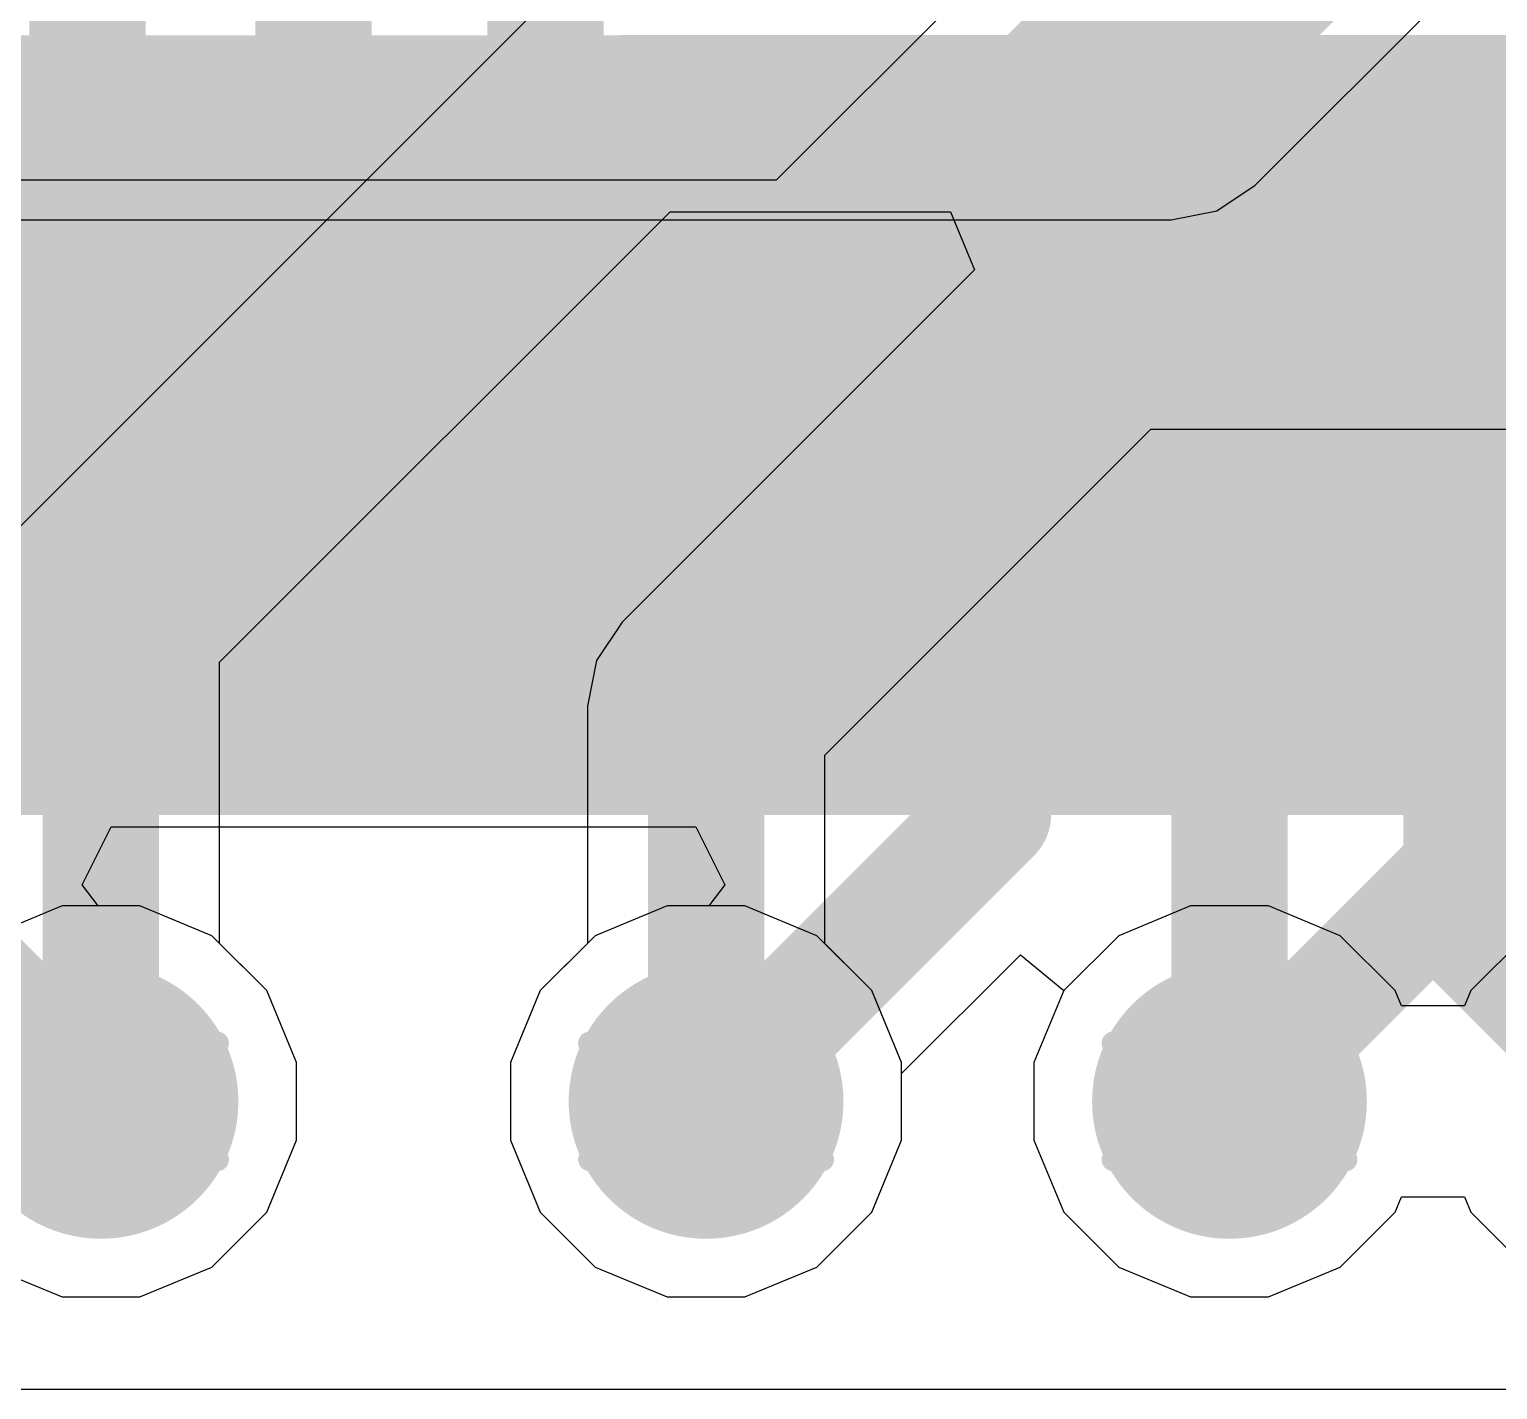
# Model space of a CAD drawing. Header units: inches. Extents: x -4 to 389, y 0 to 108.
# Drawn here: x 15.845 to 19.051, y 30.917 to 33.888 of the extents above; entities that cross this region are included whole.
import ezdxf

# ---------------------------------------------------------------- set-up
doc = ezdxf.new("R2010")
doc.units = ezdxf.units.IN
for name, color, linetype in [('Bottom Layer', 5, 'Continuous'), ('Drill Drawing', 1, 'Continuous'), ('Signal_1', 16, 'Continuous'), ('Signal_2', 76, 'Continuous'), ('Top Layer', 1, 'Continuous'), ('Top Paste', 8, 'Continuous'), ('Top Solder', 216, 'Continuous'), ('Via Holes', 16, 'Continuous')]:
    doc.layers.add(name, color=color, linetype=linetype)

msp = doc.modelspace()

# ---------------------------------------------------------------- hatches: boundary and pattern name
at = {"layer": 'Bottom Layer'}
h = msp.add_hatch(color=5, dxfattribs=at)
edge = h.paths.add_edge_path()
edge.add_arc((16.0015, 31.5468), 0.3, 0, 360)
h = msp.add_hatch(color=5, dxfattribs=at)
edge = h.paths.add_edge_path()
edge.add_arc((17.3228, 31.5468), 0.3, 0, 360)
h = msp.add_hatch(color=5, dxfattribs=at)
edge = h.paths.add_edge_path()
edge.add_arc((18.4658, 31.5468), 0.3, 0, 360)
at = {"layer": 'Signal_1'}
h = msp.add_hatch(color=16, dxfattribs=at)
edge = h.paths.add_edge_path()
edge.add_arc((16.0015, 31.5468), 0.3, 0, 360)
h = msp.add_hatch(color=16, dxfattribs=at)
edge = h.paths.add_edge_path()
edge.add_arc((17.3228, 31.5468), 0.3, 0, 360)
h = msp.add_hatch(color=16, dxfattribs=at)
edge = h.paths.add_edge_path()
edge.add_arc((18.4658, 31.5468), 0.3, 0, 360)
at = {"layer": 'Signal_2'}
h = msp.add_hatch(color=76, dxfattribs=at)
edge = h.paths.add_edge_path()
edge.add_arc((16.0015, 31.5468), 0.3, 0, 360)
h = msp.add_hatch(color=76, dxfattribs=at)
edge = h.paths.add_edge_path()
edge.add_arc((17.3228, 31.5468), 0.3, 0, 360)
h = msp.add_hatch(color=76, dxfattribs=at)
edge = h.paths.add_edge_path()
edge.add_arc((18.4658, 31.5468), 0.3, 0, 360)
at = {"layer": 'Top Layer'}
for points in [[(16.1224, 33.7738), (16.1224, 32.2738), (15.8224, 32.2738), (15.8224, 33.7738)], [(16.6224, 33.7738), (16.6224, 32.2738), (16.3224, 32.2738), (16.3224, 33.7738)], [(17.1224, 33.7738), (17.1224, 32.2738), (16.8224, 32.2738), (16.8224, 33.7738)], [(17.6224, 33.7738), (17.6224, 32.2738), (17.3224, 32.2738), (17.3224, 33.7738)], [(18.1224, 33.7738), (18.1224, 32.2738), (17.8224, 32.2738), (17.8224, 33.7738)], [(18.6224, 33.7738), (18.6224, 32.2738), (18.3224, 32.2738), (18.3224, 33.7738)], [(19.1224, 33.7738), (19.1224, 32.2738), (18.8224, 32.2738), (18.8224, 33.7738)]]:
    msp.add_hatch(color=1, dxfattribs=at).paths.add_polyline_path(points)
h = msp.add_hatch(color=1, dxfattribs=at)
edge = h.paths.add_edge_path()
edge.add_arc((16.0015, 31.5468), 0.3, 0, 360)
h = msp.add_hatch(color=1, dxfattribs=at)
edge = h.paths.add_edge_path()
edge.add_arc((17.3228, 31.5468), 0.3, 0, 360)
h = msp.add_hatch(color=1, dxfattribs=at)
edge = h.paths.add_edge_path()
edge.add_arc((18.4658, 31.5468), 0.3, 0, 360)
at = {"layer": 'Top Paste'}
for points in [[(16.1224, 33.7738), (16.1224, 32.2738), (15.8224, 32.2738), (15.8224, 33.7738)], [(16.6224, 33.7738), (16.6224, 32.2738), (16.3224, 32.2738), (16.3224, 33.7738)], [(17.1224, 33.7738), (17.1224, 32.2738), (16.8224, 32.2738), (16.8224, 33.7738)], [(17.6224, 33.7738), (17.6224, 32.2738), (17.3224, 32.2738), (17.3224, 33.7738)], [(18.1224, 33.7738), (18.1224, 32.2738), (17.8224, 32.2738), (17.8224, 33.7738)], [(18.6224, 33.7738), (18.6224, 32.2738), (18.3224, 32.2738), (18.3224, 33.7738)], [(19.1224, 33.7738), (19.1224, 32.2738), (18.8224, 32.2738), (18.8224, 33.7738)]]:
    msp.add_hatch(color=8, dxfattribs=at).paths.add_polyline_path(points)
at = {"layer": 'Top Solder'}
for points in [[(16.224, 33.8754), (16.224, 32.1722), (15.7208, 32.1722), (15.7208, 33.8754)], [(16.724, 33.8754), (16.724, 32.1722), (16.2208, 32.1722), (16.2208, 33.8754)], [(17.224, 33.8754), (17.224, 32.1722), (16.7208, 32.1722), (16.7208, 33.8754)], [(17.724, 33.8754), (17.724, 32.1722), (17.2208, 32.1722), (17.2208, 33.8754)], [(18.224, 33.8754), (18.224, 32.1722), (17.7208, 32.1722), (17.7208, 33.8754)], [(18.724, 33.8754), (18.724, 32.1722), (18.2208, 32.1722), (18.2208, 33.8754)], [(19.224, 33.8754), (19.224, 32.1722), (18.7208, 32.1722), (18.7208, 33.8754)]]:
    msp.add_hatch(color=216, dxfattribs=at).paths.add_polyline_path(points)
at = {"layer": 'Via Holes'}
h = msp.add_hatch(color=7, dxfattribs=at)
edge = h.paths.add_edge_path()
edge.add_arc((16.0015, 31.5468), 0.15, 0, 360)
h = msp.add_hatch(color=7, dxfattribs=at)
edge = h.paths.add_edge_path()
edge.add_arc((17.3228, 31.5468), 0.15, 0, 360)
h = msp.add_hatch(color=7, dxfattribs=at)
edge = h.paths.add_edge_path()
edge.add_arc((18.4658, 31.5468), 0.15, 0, 360)

# ---------------------------------------------------------------- linework, layer by layer
at = {"layer": 'Bottom Layer'}
for p, q in [((18.5219, 33.5481), (18.9918, 34.018)), ((18.4379, 33.4919), (18.5219, 33.5481)), ((18.3388, 33.4722), (18.4379, 33.4919)), ((15.7734, 33.4722), (18.3388, 33.4722)), ((15.9166, 31.9738), (15.7597, 31.9088)), ((16.0865, 31.9738), (15.9166, 31.9738)), ((16.2434, 31.9088), (16.0865, 31.9738)), ((17.2379, 31.9738), (17.0809, 31.9088)), ((17.4078, 31.9738), (17.2379, 31.9738)), ((17.5647, 31.9088), (17.4078, 31.9738)), ((18.3809, 31.9738), (18.2239, 31.9088)), ((18.5508, 31.9738), (18.3809, 31.9738)), ((18.7077, 31.9088), (18.5508, 31.9738)), ((16.3635, 31.7887), (16.2434, 31.9088)), ((17.0809, 31.9088), (16.9608, 31.7887)), ((17.6848, 31.7887), (17.5647, 31.9088)), ((18.2239, 31.9088), (18.1038, 31.7887)), ((18.8278, 31.7887), (18.7077, 31.9088)), ((19.1129, 31.9088), (18.9928, 31.7887)), ((16.4285, 31.6317), (16.3635, 31.7887)), ((16.9608, 31.7887), (16.8958, 31.6317)), ((17.7498, 31.6317), (17.6848, 31.7887)), ((18.1038, 31.7887), (18.0388, 31.6317)), ((18.8416, 31.7554), (18.8278, 31.7887)), ((18.9928, 31.7887), (18.979, 31.7554)), ((18.979, 31.7554), (18.8416, 31.7554)), ((16.4285, 31.4619), (16.4285, 31.6317)), ((16.8958, 31.6317), (16.8958, 31.4619)), ((17.7498, 31.4619), (17.7498, 31.6317)), ((18.0388, 31.6317), (18.0388, 31.4619)), ((16.3635, 31.3049), (16.4285, 31.4619)), ((16.8958, 31.4619), (16.9608, 31.3049)), ((17.6848, 31.3049), (17.7498, 31.4619)), ((18.0388, 31.4619), (18.1038, 31.3049)), ((18.8278, 31.3049), (18.8416, 31.3382)), ((18.8416, 31.3382), (18.979, 31.3382)), ((18.979, 31.3382), (18.9928, 31.3049)), ((16.2434, 31.1848), (16.3635, 31.3049)), ((16.9608, 31.3049), (17.0809, 31.1848)), ((17.5647, 31.1848), (17.6848, 31.3049)), ((18.1038, 31.3049), (18.2239, 31.1848)), ((18.7077, 31.1848), (18.8278, 31.3049)), ((18.9928, 31.3049), (19.1129, 31.1848)), ((15.7597, 31.1848), (15.9166, 31.1198)), ((16.0865, 31.1198), (16.2434, 31.1848)), ((17.0809, 31.1848), (17.2379, 31.1198)), ((17.4078, 31.1198), (17.5647, 31.1848)), ((18.2239, 31.1848), (18.3809, 31.1198)), ((18.5508, 31.1198), (18.7077, 31.1848)), ((15.9166, 31.1198), (16.0865, 31.1198)), ((17.2379, 31.1198), (17.4078, 31.1198)), ((18.3809, 31.1198), (18.5508, 31.1198)), ((24.7327, 30.9173), (8.1902, 30.9173))]:
    msp.add_line(p, q, dxfattribs=at)
for points in [[(18.3388, 33.7312, 0.254, 0.254, 0), (18.8087, 34.2011, 0.254, 0.254, 0)], [(15.4686, 34.036, 0.254, 0.254, 0), (15.7734, 33.7312, 0.254, 0.254, 0)], [(15.7734, 33.7312, 0.254, 0.254, 0), (18.3388, 33.7312, 0.254, 0.254, 0)]]:
    msp.add_lwpolyline(points, format="xyseb", dxfattribs=at)
for points in [[(15.7099, 33.7312, 0.127, 0.127, 1), (15.8369, 33.7312, 0.127, 0.127, 1)], [(15.7099, 33.7312, 0.127, 0.127, 1), (15.8369, 33.7312, 0.127, 0.127, 1)], [(18.2753, 33.7312, 0.127, 0.127, 1), (18.4023, 33.7312, 0.127, 0.127, 1)], [(18.2753, 33.7312, 0.127, 0.127, 1), (18.4023, 33.7312, 0.127, 0.127, 1)]]:
    msp.add_lwpolyline(points, format="xyseb", close=True, dxfattribs=at)
at = {"layer": 'Drill Drawing'}
for points in [[(15.8745, 31.6738, 0.0508, 0.0508, 0), (16.0015, 31.8008, 0.0508, 0.0508, 0)], [(16.0015, 31.8008, 0.0508, 0.0508, 0), (16.1285, 31.6738, 0.0508, 0.0508, 0)], [(17.1958, 31.6738, 0.0508, 0.0508, 0), (17.3228, 31.8008, 0.0508, 0.0508, 0)], [(17.3228, 31.8008, 0.0508, 0.0508, 0), (17.4498, 31.6738, 0.0508, 0.0508, 0)], [(18.3388, 31.6738, 0.0508, 0.0508, 0), (18.4658, 31.8008, 0.0508, 0.0508, 0)], [(18.4658, 31.8008, 0.0508, 0.0508, 0), (18.5928, 31.6738, 0.0508, 0.0508, 0)], [(15.7475, 31.6738, 0.0508, 0.0508, 0), (15.8745, 31.5468, 0.0508, 0.0508, 0)], [(15.7475, 31.6738, 0.0508, 0.0508, 0), (15.8745, 31.6738, 0.0508, 0.0508, 0)], [(16.1285, 31.6738, 0.0508, 0.0508, 0), (16.2555, 31.6738, 0.0508, 0.0508, 0)], [(16.1285, 31.5468, 0.0508, 0.0508, 0), (16.2555, 31.6738, 0.0508, 0.0508, 0)], [(17.0688, 31.6738, 0.0508, 0.0508, 0), (17.1958, 31.5468, 0.0508, 0.0508, 0)], [(17.0688, 31.6738, 0.0508, 0.0508, 0), (17.1958, 31.6738, 0.0508, 0.0508, 0)], [(17.4498, 31.6738, 0.0508, 0.0508, 0), (17.5768, 31.6738, 0.0508, 0.0508, 0)], [(17.4498, 31.5468, 0.0508, 0.0508, 0), (17.5768, 31.6738, 0.0508, 0.0508, 0)], [(18.2118, 31.6738, 0.0508, 0.0508, 0), (18.3388, 31.5468, 0.0508, 0.0508, 0)], [(18.2118, 31.6738, 0.0508, 0.0508, 0), (18.3388, 31.6738, 0.0508, 0.0508, 0)], [(18.5928, 31.6738, 0.0508, 0.0508, 0), (18.7198, 31.6738, 0.0508, 0.0508, 0)], [(18.5928, 31.5468, 0.0508, 0.0508, 0), (18.7198, 31.6738, 0.0508, 0.0508, 0)], [(15.7475, 31.4198, 0.0508, 0.0508, 0), (15.8745, 31.5468, 0.0508, 0.0508, 0)], [(16.1285, 31.5468, 0.0508, 0.0508, 0), (16.2555, 31.4198, 0.0508, 0.0508, 0)], [(17.0688, 31.4198, 0.0508, 0.0508, 0), (17.1958, 31.5468, 0.0508, 0.0508, 0)], [(17.4498, 31.5468, 0.0508, 0.0508, 0), (17.5768, 31.4198, 0.0508, 0.0508, 0)], [(18.2118, 31.4198, 0.0508, 0.0508, 0), (18.3388, 31.5468, 0.0508, 0.0508, 0)], [(18.5928, 31.5468, 0.0508, 0.0508, 0), (18.7198, 31.4198, 0.0508, 0.0508, 0)], [(15.7475, 31.4198, 0.0508, 0.0508, 0), (15.8745, 31.4198, 0.0508, 0.0508, 0)], [(15.8745, 31.4198, 0.0508, 0.0508, 0), (16.0015, 31.2928, 0.0508, 0.0508, 0)], [(16.0015, 31.2928, 0.0508, 0.0508, 0), (16.1285, 31.4198, 0.0508, 0.0508, 0)], [(16.1285, 31.4198, 0.0508, 0.0508, 0), (16.2555, 31.4198, 0.0508, 0.0508, 0)], [(17.0688, 31.4198, 0.0508, 0.0508, 0), (17.1958, 31.4198, 0.0508, 0.0508, 0)], [(17.1958, 31.4198, 0.0508, 0.0508, 0), (17.3228, 31.2928, 0.0508, 0.0508, 0)], [(17.3228, 31.2928, 0.0508, 0.0508, 0), (17.4498, 31.4198, 0.0508, 0.0508, 0)], [(17.4498, 31.4198, 0.0508, 0.0508, 0), (17.5768, 31.4198, 0.0508, 0.0508, 0)], [(18.2118, 31.4198, 0.0508, 0.0508, 0), (18.3388, 31.4198, 0.0508, 0.0508, 0)], [(18.3388, 31.4198, 0.0508, 0.0508, 0), (18.4658, 31.2928, 0.0508, 0.0508, 0)], [(18.4658, 31.2928, 0.0508, 0.0508, 0), (18.5928, 31.4198, 0.0508, 0.0508, 0)], [(18.5928, 31.4198, 0.0508, 0.0508, 0), (18.7198, 31.4198, 0.0508, 0.0508, 0)]]:
    msp.add_lwpolyline(points, format="xyseb", dxfattribs=at)
for points in [[(15.9888, 31.8008, 0.0254, 0.0254, 1), (16.0142, 31.8008, 0.0254, 0.0254, 1)], [(15.9888, 31.8008, 0.0254, 0.0254, 1), (16.0142, 31.8008, 0.0254, 0.0254, 1)], [(17.3101, 31.8008, 0.0254, 0.0254, 1), (17.3355, 31.8008, 0.0254, 0.0254, 1)], [(17.3101, 31.8008, 0.0254, 0.0254, 1), (17.3355, 31.8008, 0.0254, 0.0254, 1)], [(18.4531, 31.8008, 0.0254, 0.0254, 1), (18.4785, 31.8008, 0.0254, 0.0254, 1)], [(18.4531, 31.8008, 0.0254, 0.0254, 1), (18.4785, 31.8008, 0.0254, 0.0254, 1)], [(15.8618, 31.6738, 0.0254, 0.0254, 1), (15.8872, 31.6738, 0.0254, 0.0254, 1)], [(15.8618, 31.6738, 0.0254, 0.0254, 1), (15.8872, 31.6738, 0.0254, 0.0254, 1)], [(16.1158, 31.6738, 0.0254, 0.0254, 1), (16.1412, 31.6738, 0.0254, 0.0254, 1)], [(16.1158, 31.6738, 0.0254, 0.0254, 1), (16.1412, 31.6738, 0.0254, 0.0254, 1)], [(16.2428, 31.6738, 0.0254, 0.0254, 1), (16.2682, 31.6738, 0.0254, 0.0254, 1)], [(16.2428, 31.6738, 0.0254, 0.0254, 1), (16.2682, 31.6738, 0.0254, 0.0254, 1)], [(17.0561, 31.6738, 0.0254, 0.0254, 1), (17.0815, 31.6738, 0.0254, 0.0254, 1)], [(17.0561, 31.6738, 0.0254, 0.0254, 1), (17.0815, 31.6738, 0.0254, 0.0254, 1)], [(17.1831, 31.6738, 0.0254, 0.0254, 1), (17.2085, 31.6738, 0.0254, 0.0254, 1)], [(17.1831, 31.6738, 0.0254, 0.0254, 1), (17.2085, 31.6738, 0.0254, 0.0254, 1)], [(17.4371, 31.6738, 0.0254, 0.0254, 1), (17.4625, 31.6738, 0.0254, 0.0254, 1)], [(17.4371, 31.6738, 0.0254, 0.0254, 1), (17.4625, 31.6738, 0.0254, 0.0254, 1)], [(17.5641, 31.6738, 0.0254, 0.0254, 1), (17.5895, 31.6738, 0.0254, 0.0254, 1)], [(17.5641, 31.6738, 0.0254, 0.0254, 1), (17.5895, 31.6738, 0.0254, 0.0254, 1)], [(18.1991, 31.6738, 0.0254, 0.0254, 1), (18.2245, 31.6738, 0.0254, 0.0254, 1)], [(18.1991, 31.6738, 0.0254, 0.0254, 1), (18.2245, 31.6738, 0.0254, 0.0254, 1)], [(18.3261, 31.6738, 0.0254, 0.0254, 1), (18.3515, 31.6738, 0.0254, 0.0254, 1)], [(18.3261, 31.6738, 0.0254, 0.0254, 1), (18.3515, 31.6738, 0.0254, 0.0254, 1)], [(18.5801, 31.6738, 0.0254, 0.0254, 1), (18.6055, 31.6738, 0.0254, 0.0254, 1)], [(18.5801, 31.6738, 0.0254, 0.0254, 1), (18.6055, 31.6738, 0.0254, 0.0254, 1)], [(18.7071, 31.6738, 0.0254, 0.0254, 1), (18.7325, 31.6738, 0.0254, 0.0254, 1)], [(18.7071, 31.6738, 0.0254, 0.0254, 1), (18.7325, 31.6738, 0.0254, 0.0254, 1)], [(15.8618, 31.5468, 0.0254, 0.0254, 1), (15.8872, 31.5468, 0.0254, 0.0254, 1)], [(15.8618, 31.5468, 0.0254, 0.0254, 1), (15.8872, 31.5468, 0.0254, 0.0254, 1)], [(16.1158, 31.5468, 0.0254, 0.0254, 1), (16.1412, 31.5468, 0.0254, 0.0254, 1)], [(16.1158, 31.5468, 0.0254, 0.0254, 1), (16.1412, 31.5468, 0.0254, 0.0254, 1)], [(17.1831, 31.5468, 0.0254, 0.0254, 1), (17.2085, 31.5468, 0.0254, 0.0254, 1)], [(17.1831, 31.5468, 0.0254, 0.0254, 1), (17.2085, 31.5468, 0.0254, 0.0254, 1)], [(17.4371, 31.5468, 0.0254, 0.0254, 1), (17.4625, 31.5468, 0.0254, 0.0254, 1)], [(17.4371, 31.5468, 0.0254, 0.0254, 1), (17.4625, 31.5468, 0.0254, 0.0254, 1)], [(18.3261, 31.5468, 0.0254, 0.0254, 1), (18.3515, 31.5468, 0.0254, 0.0254, 1)], [(18.3261, 31.5468, 0.0254, 0.0254, 1), (18.3515, 31.5468, 0.0254, 0.0254, 1)], [(18.5801, 31.5468, 0.0254, 0.0254, 1), (18.6055, 31.5468, 0.0254, 0.0254, 1)], [(18.5801, 31.5468, 0.0254, 0.0254, 1), (18.6055, 31.5468, 0.0254, 0.0254, 1)], [(15.8618, 31.4198, 0.0254, 0.0254, 1), (15.8872, 31.4198, 0.0254, 0.0254, 1)], [(15.8618, 31.4198, 0.0254, 0.0254, 1), (15.8872, 31.4198, 0.0254, 0.0254, 1)], [(16.1158, 31.4198, 0.0254, 0.0254, 1), (16.1412, 31.4198, 0.0254, 0.0254, 1)], [(16.1158, 31.4198, 0.0254, 0.0254, 1), (16.1412, 31.4198, 0.0254, 0.0254, 1)], [(16.2428, 31.4198, 0.0254, 0.0254, 1), (16.2682, 31.4198, 0.0254, 0.0254, 1)], [(16.2428, 31.4198, 0.0254, 0.0254, 1), (16.2682, 31.4198, 0.0254, 0.0254, 1)], [(17.0561, 31.4198, 0.0254, 0.0254, 1), (17.0815, 31.4198, 0.0254, 0.0254, 1)], [(17.0561, 31.4198, 0.0254, 0.0254, 1), (17.0815, 31.4198, 0.0254, 0.0254, 1)], [(17.1831, 31.4198, 0.0254, 0.0254, 1), (17.2085, 31.4198, 0.0254, 0.0254, 1)], [(17.1831, 31.4198, 0.0254, 0.0254, 1), (17.2085, 31.4198, 0.0254, 0.0254, 1)], [(17.4371, 31.4198, 0.0254, 0.0254, 1), (17.4625, 31.4198, 0.0254, 0.0254, 1)], [(17.4371, 31.4198, 0.0254, 0.0254, 1), (17.4625, 31.4198, 0.0254, 0.0254, 1)], [(17.5641, 31.4198, 0.0254, 0.0254, 1), (17.5895, 31.4198, 0.0254, 0.0254, 1)], [(17.5641, 31.4198, 0.0254, 0.0254, 1), (17.5895, 31.4198, 0.0254, 0.0254, 1)], [(18.1991, 31.4198, 0.0254, 0.0254, 1), (18.2245, 31.4198, 0.0254, 0.0254, 1)], [(18.1991, 31.4198, 0.0254, 0.0254, 1), (18.2245, 31.4198, 0.0254, 0.0254, 1)], [(18.3261, 31.4198, 0.0254, 0.0254, 1), (18.3515, 31.4198, 0.0254, 0.0254, 1)], [(18.3261, 31.4198, 0.0254, 0.0254, 1), (18.3515, 31.4198, 0.0254, 0.0254, 1)], [(18.5801, 31.4198, 0.0254, 0.0254, 1), (18.6055, 31.4198, 0.0254, 0.0254, 1)], [(18.5801, 31.4198, 0.0254, 0.0254, 1), (18.6055, 31.4198, 0.0254, 0.0254, 1)], [(18.7071, 31.4198, 0.0254, 0.0254, 1), (18.7325, 31.4198, 0.0254, 0.0254, 1)], [(18.7071, 31.4198, 0.0254, 0.0254, 1), (18.7325, 31.4198, 0.0254, 0.0254, 1)], [(15.9888, 31.2928, 0.0254, 0.0254, 1), (16.0142, 31.2928, 0.0254, 0.0254, 1)], [(15.9888, 31.2928, 0.0254, 0.0254, 1), (16.0142, 31.2928, 0.0254, 0.0254, 1)], [(17.3101, 31.2928, 0.0254, 0.0254, 1), (17.3355, 31.2928, 0.0254, 0.0254, 1)], [(17.3101, 31.2928, 0.0254, 0.0254, 1), (17.3355, 31.2928, 0.0254, 0.0254, 1)], [(18.4531, 31.2928, 0.0254, 0.0254, 1), (18.4785, 31.2928, 0.0254, 0.0254, 1)], [(18.4531, 31.2928, 0.0254, 0.0254, 1), (18.4785, 31.2928, 0.0254, 0.0254, 1)]]:
    msp.add_lwpolyline(points, format="xyseb", close=True, dxfattribs=at)
at = {"layer": 'Signal_1'}
for p, q in [((16.9542, 33.932), (15.8184, 32.7963)), ((16.2605, 32.5059), (17.2446, 33.4899)), ((17.2446, 33.4899), (17.8565, 33.4899)), ((17.8565, 33.4899), (17.9091, 33.3629)), ((17.9091, 33.3629), (17.1397, 32.5935)), ((17.5818, 32.3031), (18.2937, 33.015)), ((18.2937, 33.015), (32.2326, 33.015)), ((17.1397, 32.5935), (17.0836, 32.5095)), ((16.2605, 31.8917), (16.2605, 32.5059)), ((17.0836, 32.5095), (17.0638, 32.4104)), ((17.0638, 32.4104), (17.0638, 31.8917)), ((17.5818, 31.8917), (17.5818, 32.3031)), ((18.3809, 31.9738), (18.2239, 31.9088)), ((18.5508, 31.9738), (18.3809, 31.9738)), ((18.7077, 31.9088), (18.5508, 31.9738)), ((18.2239, 31.9088), (18.1038, 31.7887)), ((18.8278, 31.7887), (18.7077, 31.9088)), ((19.1129, 31.9088), (18.9928, 31.7887)), ((16.3635, 31.7887), (16.2605, 31.8917)), ((17.0638, 31.8917), (16.9608, 31.7887)), ((17.6848, 31.7887), (17.5818, 31.8917)), ((16.4285, 31.6317), (16.3635, 31.7887)), ((16.9608, 31.7887), (16.8958, 31.6317)), ((17.7498, 31.6317), (17.6848, 31.7887)), ((18.1038, 31.7887), (18.0388, 31.6317)), ((18.8416, 31.7554), (18.8278, 31.7887)), ((18.9928, 31.7887), (18.979, 31.7554)), ((18.979, 31.7554), (18.8416, 31.7554)), ((16.4285, 31.4619), (16.4285, 31.6317)), ((16.8958, 31.6317), (16.8958, 31.4619)), ((17.7498, 31.4619), (17.7498, 31.6317)), ((18.0388, 31.6317), (18.0388, 31.4619)), ((16.3635, 31.3049), (16.4285, 31.4619)), ((16.8958, 31.4619), (16.9608, 31.3049)), ((17.6848, 31.3049), (17.7498, 31.4619)), ((18.0388, 31.4619), (18.1038, 31.3049)), ((18.8278, 31.3049), (18.8416, 31.3382)), ((18.8416, 31.3382), (18.979, 31.3382)), ((18.979, 31.3382), (18.9928, 31.3049)), ((16.2434, 31.1848), (16.3635, 31.3049)), ((16.9608, 31.3049), (17.0809, 31.1848)), ((17.5647, 31.1848), (17.6848, 31.3049)), ((18.1038, 31.3049), (18.2239, 31.1848)), ((18.7077, 31.1848), (18.8278, 31.3049)), ((18.9928, 31.3049), (19.1129, 31.1848)), ((15.7597, 31.1848), (15.9166, 31.1198)), ((16.0865, 31.1198), (16.2434, 31.1848)), ((17.0809, 31.1848), (17.2379, 31.1198)), ((17.4078, 31.1198), (17.5647, 31.1848)), ((18.2239, 31.1848), (18.3809, 31.1198)), ((18.5508, 31.1198), (18.7077, 31.1848)), ((15.9166, 31.1198), (16.0865, 31.1198)), ((17.2379, 31.1198), (17.4078, 31.1198)), ((18.3809, 31.1198), (18.5508, 31.1198))]:
    msp.add_line(p, q, dxfattribs=at)
for points in [[(16.0015, 32.6131, 0.254, 0.254, 0), (17.1373, 33.7489, 0.254, 0.254, 0)], [(17.1373, 33.7489, 0.254, 0.254, 0), (31.1073, 33.7489, 0.254, 0.254, 0)], [(17.3228, 32.4104, 0.254, 0.254, 0), (18.1864, 33.274, 0.254, 0.254, 0)], [(18.1864, 33.274, 0.254, 0.254, 0), (32.2326, 33.274, 0.254, 0.254, 0)], [(16.0015, 31.5468, 0.254, 0.254, 0), (16.0015, 32.6131, 0.254, 0.254, 0)], [(17.3228, 31.5468, 0.254, 0.254, 0), (17.3228, 32.4104, 0.254, 0.254, 0)]]:
    msp.add_lwpolyline(points, format="xyseb", dxfattribs=at)
for points in [[(17.0738, 33.7489, 0.127, 0.127, 1), (17.2008, 33.7489, 0.127, 0.127, 1)], [(17.0738, 33.7489, 0.127, 0.127, 1), (17.2008, 33.7489, 0.127, 0.127, 1)], [(18.1229, 33.274, 0.127, 0.127, 1), (18.2499, 33.274, 0.127, 0.127, 1)], [(18.1229, 33.274, 0.127, 0.127, 1), (18.2499, 33.274, 0.127, 0.127, 1)], [(15.938, 32.6131, 0.127, 0.127, 1), (16.065, 32.6131, 0.127, 0.127, 1)], [(15.938, 32.6131, 0.127, 0.127, 1), (16.065, 32.6131, 0.127, 0.127, 1)], [(17.2593, 32.4104, 0.127, 0.127, 1), (17.3863, 32.4104, 0.127, 0.127, 1)], [(17.2593, 32.4104, 0.127, 0.127, 1), (17.3863, 32.4104, 0.127, 0.127, 1)], [(15.938, 31.5468, 0.127, 0.127, 1), (16.065, 31.5468, 0.127, 0.127, 1)], [(17.2593, 31.5468, 0.127, 0.127, 1), (17.3863, 31.5468, 0.127, 0.127, 1)]]:
    msp.add_lwpolyline(points, format="xyseb", close=True, dxfattribs=at)
at = {"layer": 'Signal_2'}
for p, q in [((19.8987, 35.9813), (17.4762, 33.5589)), ((17.4762, 33.5589), (11.6078, 33.5589))]:
    msp.add_line(p, q, dxfattribs=at)
for points in [[(17.5942, 33.274, 0.3048, 0.3048, 0), (20.185, 35.8648, 0.3048, 0.3048, 0)], [(18.9002, 32.7343, 0.254, 0.254, 0), (21.5735, 35.4076, 0.254, 0.254, 0)], [(18.4658, 31.5468, 0.254, 0.254, 0), (20.4724, 33.5534, 0.254, 0.254, 0)], [(11.6078, 33.274, 0.3048, 0.3048, 0), (17.5942, 33.274, 0.3048, 0.3048, 0)], [(12.4901, 32.7343, 0.254, 0.254, 0), (18.9002, 32.7343, 0.254, 0.254, 0)]]:
    msp.add_lwpolyline(points, format="xyseb", dxfattribs=at)
for points in [[(17.518, 33.274, 0.1524, 0.1524, 1), (17.6704, 33.274, 0.1524, 0.1524, 1)], [(17.518, 33.274, 0.1524, 0.1524, 1), (17.6704, 33.274, 0.1524, 0.1524, 1)], [(18.8367, 32.7343, 0.127, 0.127, 1), (18.9637, 32.7343, 0.127, 0.127, 1)], [(18.8367, 32.7343, 0.127, 0.127, 1), (18.9637, 32.7343, 0.127, 0.127, 1)], [(18.4023, 31.5468, 0.127, 0.127, 1), (18.5293, 31.5468, 0.127, 0.127, 1)]]:
    msp.add_lwpolyline(points, format="xyseb", close=True, dxfattribs=at)
at = {"layer": 'Top Layer'}
for p, q in [((15.9606, 32.0198), (16.0238, 32.1468)), ((16.0238, 32.1468), (17.3005, 32.1468)), ((17.3005, 32.1468), (17.3637, 32.0198)), ((15.9954, 31.9738), (15.9606, 32.0198)), ((17.3637, 32.0198), (17.329, 31.9738)), ((16.0865, 31.9738), (15.9954, 31.9738)), ((16.2434, 31.9088), (16.0865, 31.9738)), ((17.2379, 31.9738), (17.0809, 31.9088)), ((17.329, 31.9738), (17.2379, 31.9738)), ((16.3635, 31.7887), (16.2434, 31.9088)), ((17.0809, 31.9088), (16.9608, 31.7887)), ((17.7498, 31.6076), (18.0093, 31.867)), ((18.0093, 31.867), (18.1038, 31.7887)), ((16.4285, 31.6317), (16.3635, 31.7887)), ((16.9608, 31.7887), (16.8958, 31.6317)), ((18.1038, 31.7887), (18.0388, 31.6317)), ((16.4285, 31.4619), (16.4285, 31.6317)), ((16.8958, 31.6317), (16.8958, 31.4619)), ((18.0388, 31.6317), (18.0388, 31.4619)), ((17.7498, 31.4619), (17.7498, 31.6076)), ((16.3635, 31.3049), (16.4285, 31.4619)), ((16.8958, 31.4619), (16.9608, 31.3049)), ((17.6848, 31.3049), (17.7498, 31.4619)), ((18.0388, 31.4619), (18.1038, 31.3049)), ((18.8278, 31.3049), (18.8416, 31.3382)), ((18.8416, 31.3382), (18.979, 31.3382)), ((18.979, 31.3382), (18.9928, 31.3049)), ((16.2434, 31.1848), (16.3635, 31.3049)), ((16.9608, 31.3049), (17.0809, 31.1848)), ((17.5647, 31.1848), (17.6848, 31.3049)), ((18.1038, 31.3049), (18.2239, 31.1848)), ((18.7077, 31.1848), (18.8278, 31.3049)), ((18.9928, 31.3049), (19.1129, 31.1848)), ((15.7597, 31.1848), (15.9166, 31.1198)), ((16.0865, 31.1198), (16.2434, 31.1848)), ((17.0809, 31.1848), (17.2379, 31.1198)), ((17.4078, 31.1198), (17.5647, 31.1848)), ((18.2239, 31.1848), (18.3809, 31.1198)), ((18.5508, 31.1198), (18.7077, 31.1848)), ((15.9166, 31.1198), (16.0865, 31.1198)), ((17.2379, 31.1198), (17.4078, 31.1198)), ((18.3809, 31.1198), (18.5508, 31.1198))]:
    msp.add_line(p, q, dxfattribs=at)
for points in [[(16.4658, 33.0304, 0.254, 0.254, 0), (16.4658, 34.6202, 0.254, 0.254, 0)], [(15.9724, 33.0238, 0.254, 0.254, 0), (15.9724, 34.1164, 0.254, 0.254, 0)], [(16.9724, 33.0238, 0.254, 0.254, 0), (16.9724, 34.1164, 0.254, 0.254, 0)], [(16.4658, 33.0304, 0.254, 0.254, 0), (16.4724, 33.0238, 0.254, 0.254, 0)], [(17.9494, 33.0008, 0.254, 0.254, 0), (17.9724, 33.0238, 0.254, 0.254, 0)], [(17.9494, 32.1734, 0.254, 0.254, 0), (17.9494, 33.0008, 0.254, 0.254, 0)], [(18.4658, 31.5468, 0.254, 0.254, 0), (18.4658, 33.0172, 0.254, 0.254, 0)], [(18.9724, 31.9292, 0.254, 0.254, 0), (18.9724, 33.0238, 0.254, 0.254, 0)], [(17.3228, 31.5468, 0.254, 0.254, 0), (17.9494, 32.1734, 0.254, 0.254, 0)], [(15.4724, 32.0759, 0.254, 0.254, 0), (16.0015, 31.5468, 0.254, 0.254, 0)], [(18.9724, 31.9292, 0.254, 0.254, 0), (19.3548, 31.5468, 0.254, 0.254, 0)]]:
    msp.add_lwpolyline(points, format="xyseb", dxfattribs=at)
for points in [[(16.4023, 33.0304, 0.127, 0.127, 1), (16.5293, 33.0304, 0.127, 0.127, 1)], [(16.4023, 33.0304, 0.127, 0.127, 1), (16.5293, 33.0304, 0.127, 0.127, 1)], [(15.9089, 33.0238, 0.127, 0.127, 1), (16.0359, 33.0238, 0.127, 0.127, 1)], [(16.4089, 33.0238, 0.127, 0.127, 1), (16.5359, 33.0238, 0.127, 0.127, 1)], [(16.9089, 33.0238, 0.127, 0.127, 1), (17.0359, 33.0238, 0.127, 0.127, 1)], [(17.8859, 33.0008, 0.127, 0.127, 1), (18.0129, 33.0008, 0.127, 0.127, 1)], [(17.8859, 33.0008, 0.127, 0.127, 1), (18.0129, 33.0008, 0.127, 0.127, 1)], [(17.9089, 33.0238, 0.127, 0.127, 1), (18.0359, 33.0238, 0.127, 0.127, 1)], [(18.4023, 33.0172, 0.127, 0.127, 1), (18.5293, 33.0172, 0.127, 0.127, 1)], [(18.9089, 33.0238, 0.127, 0.127, 1), (19.0359, 33.0238, 0.127, 0.127, 1)], [(17.8859, 32.1734, 0.127, 0.127, 1), (18.0129, 32.1734, 0.127, 0.127, 1)], [(17.8859, 32.1734, 0.127, 0.127, 1), (18.0129, 32.1734, 0.127, 0.127, 1)], [(18.9089, 31.9292, 0.127, 0.127, 1), (19.0359, 31.9292, 0.127, 0.127, 1)], [(18.9089, 31.9292, 0.127, 0.127, 1), (19.0359, 31.9292, 0.127, 0.127, 1)], [(15.938, 31.5468, 0.127, 0.127, 1), (16.065, 31.5468, 0.127, 0.127, 1)], [(17.2593, 31.5468, 0.127, 0.127, 1), (17.3863, 31.5468, 0.127, 0.127, 1)], [(18.4023, 31.5468, 0.127, 0.127, 1), (18.5293, 31.5468, 0.127, 0.127, 1)]]:
    msp.add_lwpolyline(points, format="xyseb", close=True, dxfattribs=at)

doc.saveas('drawing.dxf')
